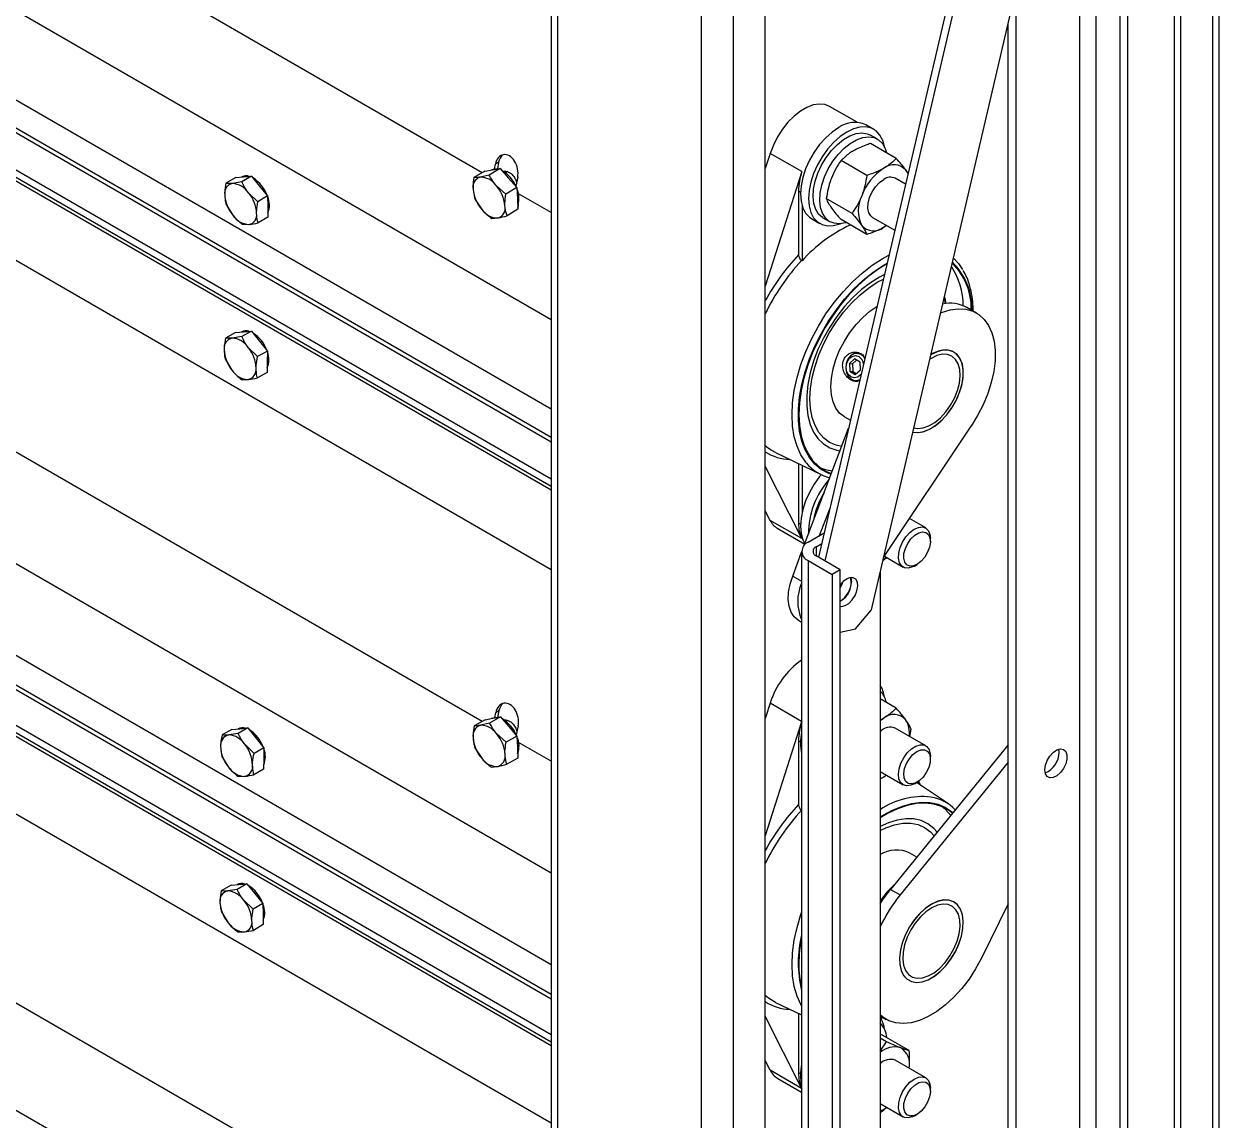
# Model space of a CAD drawing. Header units: millimetres. Extents: x -361 to 14022, y -1822 to 1455.
# Drawn here: x 4030.4 to 4046.94, y 878.18 to 893.34 of the extents above; entities that cross this region are included whole.
import ezdxf

# ---------------------------------------------------------------- set-up
doc = ezdxf.new("R2010")
doc.units = ezdxf.units.MM

msp = doc.modelspace()

# ---------------------------------------------------------------- linework, layer by layer
at = {"color": 7, "linetype": 'Continuous', "lineweight": 25}
for p, q in [((4037.697955, 889.250781), (3975.234603, 925.310107)), ((4037.697955, 888.014532), (3975.249491, 924.065263)), ((4037.697955, 887.562231), (3975.130388, 923.681718)), ((4037.697955, 887.626542), (3975.174702, 923.720448)), ((4037.697955, 886.944881), (3975.283441, 922.976013)), ((4037.697955, 887.047996), (3975.284352, 923.078602)), ((4037.697955, 886.894385), (3975.239249, 922.951028)), ((4037.697955, 885.796456), (3975.229543, 921.858703)), ((4037.697955, 881.599208), (3975.19244, 917.682874)), ((4037.697955, 880.332793), (3975.181245, 916.422921)), ((4037.697955, 879.857326), (3975.047014, 916.024944)), ((4037.697955, 879.922532), (3975.091041, 916.064734)), ((4037.697955, 879.364134), (3975.215331, 915.434585)), ((4037.697955, 879.211755), (3975.172353, 915.307016)), ((4037.697955, 879.263475), (3975.216543, 915.333226)), ((4037.697955, 878.139979), (3975.18526, 914.227789)), ((4037.697955, 874.042709), (3975.234603, 910.102034)), ((4046.849289, 904.292018), (4046.849289, 822.127599)), ((4046.940819, 822.255163), (4046.940819, 904.419582)), ((4046.318959, 904.087916), (4046.318959, 821.923497)), ((4046.407348, 904.036891), (4046.407348, 821.872471)), ((4037.697955, 901.740743), (4037.697955, 819.576324)), ((4037.789484, 819.44876), (4037.789484, 901.613179)), ((4040.662105, 818.555814), (4040.662105, 900.720233)), ((4039.778222, 818.300686), (4039.778222, 900.465105)), ((4040.220163, 818.300686), (4040.220163, 900.465105)), ((4045.235788, 899.282492), (4045.235788, 836.919187)), ((4045.67773, 836.791623), (4045.67773, 899.154928)), ((4045.567245, 899.091146), (4045.567245, 836.727842)), ((4044.340315, 898.571766), (4041.397613, 885.967804)), ((4044.428704, 898.520741), (4041.486002, 885.916779)), ((4042.129471, 885.241969), (4045.211459, 898.442509)), ((4036.744077, 891.286035), (4025.762227, 897.625722)), ((4044.130934, 836.408932), (4044.130934, 893.814486)), ((4044.020449, 836.472714), (4044.020449, 893.341263)), ((4041.930789, 891.983684), (4041.551781, 892.202481)), ((4042.164026, 891.885123), (4042.053541, 891.948904)), ((4042.211525, 891.75306), (4042.118717, 891.806637)), ((4040.729137, 891.553829), (4040.662105, 891.343493)), ((4041.16666, 891.301252), (4040.729137, 891.553829)), ((4042.474255, 891.483976), (4042.117567, 891.689888)), ((4036.913764, 891.340323), (4036.926436, 891.405413)), ((4036.972184, 891.432547), (4036.926436, 891.405413)), ((4036.972184, 891.432547), (4036.954072, 891.339511)), ((4042.066007, 891.2483), (4041.709318, 891.454212)), ((4033.334155, 891.220234), (4033.199225, 891.140204)), ((4033.334155, 891.220234), (4033.443766, 891.229602)), ((4033.419551, 891.228256), (4033.418126, 891.22741)), ((4033.553376, 891.238969), (4033.418446, 891.158938)), ((4033.443766, 891.229602), (4033.553376, 891.238969)), ((4033.553376, 891.238969), (4033.664737, 891.102038)), ((4036.781355, 891.308145), (4036.629853, 891.218285)), ((4036.841526, 891.255053), (4036.715955, 891.224964)), ((4036.781355, 891.308145), (4036.887191, 891.326529)), ((4036.993028, 891.344913), (4036.841526, 891.255053)), ((4036.87329, 891.326512), (4036.867573, 891.323121)), ((4036.887191, 891.326529), (4036.993028, 891.344913)), ((4036.993028, 891.344913), (4037.107658, 891.213154)), ((4037.077948, 891.302566), (4037.059493, 891.29162)), ((4037.107658, 891.213154), (4037.222287, 891.081396)), ((4037.235795, 891.226824), (4037.211169, 891.100332)), ((4041.16666, 891.301252), (4040.662105, 889.718048)), ((4042.636651, 891.274759), (4042.607895, 891.320531)), ((4033.418446, 891.158938), (4033.289101, 891.137866)), ((4033.664737, 891.102038), (4033.776097, 890.965107)), ((4037.070785, 890.991536), (4036.936421, 891.11159)), ((4037.222287, 891.081396), (4037.070785, 890.991536)), ((4037.222287, 891.081396), (4037.23108, 890.931254)), ((4042.602159, 891.127026), (4042.457946, 891.210278)), ((4033.641166, 890.885076), (4033.510072, 891.010302)), ((4033.776097, 890.965107), (4033.641166, 890.885076)), ((4033.776097, 890.965107), (4033.777847, 890.818809)), ((4036.647439, 890.918001), (4036.742334, 890.774537)), ((4037.23108, 890.931254), (4037.239873, 890.781112)), ((4037.697955, 890.735373), (4037.246197, 890.996167)), ((4041.121725, 891.034035), (4041.121725, 890.151574)), ((4041.861883, 890.722191), (4041.505194, 890.928103)), ((4033.202724, 890.847608), (4033.29435, 890.698972)), ((4033.777847, 890.818809), (4033.779596, 890.672511)), ((4037.239873, 890.781112), (4037.088371, 890.691252)), ((4041.170338, 890.831036), (4041.170338, 890.068184)), ((4033.425445, 890.573746), (4033.515321, 890.571408)), ((4033.779596, 890.672511), (4033.644666, 890.59248)), ((4036.876698, 890.654484), (4036.9628, 890.661163)), ((4041.303602, 890.649831), (4041.414087, 890.586049)), ((4041.459396, 890.664535), (4041.552204, 890.610958)), ((4042.066007, 890.431759), (4041.709318, 890.637671)), ((4042.145472, 890.668998), (4042.453681, 890.491072)), ((4042.337895, 890.557914), (4042.301709, 890.531368)), ((4042.340644, 890.556327), (4042.301709, 890.531368)), ((4041.170338, 890.068184), (4041.163187, 890.07285)), ((4036.743419, 883.69818), (4025.763522, 890.036739)), ((4043.585151, 889.345538), (4043.452569, 889.422076)), ((4033.329706, 889.075691), (4033.194769, 888.999401)), ((4033.329706, 889.075691), (4033.440849, 889.085945)), ((4033.417656, 889.084578), (4033.416023, 889.083655)), ((4033.551992, 889.0962), (4033.417056, 889.01991)), ((4033.440849, 889.085945), (4033.551992, 889.0962)), ((4033.551992, 889.0962), (4033.66182, 888.958382)), ((4033.417056, 889.01991), (4033.286177, 888.998498)), ((4033.66182, 888.958382), (4033.771647, 888.820563)), ((4033.636711, 888.744273), (4033.507148, 888.870934)), ((4033.771647, 888.820563), (4033.636711, 888.744273)), ((4033.771647, 888.820563), (4033.770332, 888.672489)), ((4033.192138, 888.703253), (4033.28223, 888.554277)), ((4033.770332, 888.672489), (4033.769016, 888.524416)), ((4041.896298, 888.710968), (4041.824879, 888.647634)), ((4041.824879, 888.647634), (4041.830007, 888.54011)), ((4041.824879, 888.647634), (4041.867937, 888.643784)), ((4041.925008, 888.694395), (4041.867937, 888.643784)), ((4041.867937, 888.643784), (4041.873065, 888.53626)), ((4041.972845, 888.666779), (4041.896298, 888.710968)), ((4041.977973, 888.559255), (4041.972845, 888.666779)), ((4042.954747, 888.719089), (4042.939029, 888.709407)), ((4033.411793, 888.427616), (4033.503201, 888.426713)), ((4033.769016, 888.524416), (4033.63408, 888.448126)), ((4041.830007, 888.54011), (4041.906554, 888.49592)), ((4041.830007, 888.54011), (4041.873065, 888.53626)), ((4041.873065, 888.53626), (4041.920902, 888.508644)), ((4041.906554, 888.49592), (4041.977973, 888.559255)), ((4041.755813, 887.911837), (4041.840131, 887.863161)), ((4041.201834, 886.134938), (4041.814744, 887.754425)), ((4042.298568, 885.966232), (4043.511296, 887.783121)), ((4040.804022, 887.415927), (4040.744323, 887.44907)), ((4040.804022, 887.415927), (4041.435052, 887.110785)), ((4041.121725, 887.262298), (4041.121725, 886.440993)), ((4041.16666, 886.225657), (4040.662105, 887.226315)), ((4041.170338, 887.23879), (4041.170338, 886.587864)), ((4040.729137, 886.478234), (4040.662105, 886.611175)), ((4041.413776, 886.268092), (4041.554595, 886.640177)), ((4041.16666, 886.225657), (4040.729137, 886.478234)), ((4042.880973, 886.373028), (4042.656564, 886.502576)), ((4040.833089, 886.364493), (4041.207016, 886.14863)), ((4041.256095, 886.177065), (4041.476127, 886.304086)), ((4041.366581, 886.113283), (4041.441704, 886.156651)), ((4042.945706, 886.187703), (4042.945706, 886.229952)), ((4041.040608, 885.708933), (4041.164566, 886.036466)), ((4041.164566, 886.049501), (4041.164566, 823.686196)), ((4041.256095, 885.921937), (4041.587552, 885.730591)), ((4041.256095, 885.921937), (4041.256095, 823.558633)), ((4041.698037, 885.794373), (4041.366581, 885.985719)), ((4042.288274, 885.922144), (4042.339165, 885.964139)), ((4042.308851, 885.981639), (4042.568498, 885.831748)), ((4041.698037, 885.794373), (4041.587552, 885.730591)), ((4041.698037, 823.431069), (4041.698037, 885.794373)), ((4042.250464, 885.760197), (4042.250464, 824.260233)), ((4042.724772, 885.84724), (4042.761358, 885.868368)), ((4041.587552, 885.730591), (4041.587552, 823.367287)), ((4041.118962, 885.097398), (4041.164566, 885.071071)), ((4041.908108, 884.980016), (4042.129471, 885.241969)), ((4041.698037, 884.934335), (4041.908108, 884.980016)), ((4040.729137, 883.949792), (4040.662105, 883.739456)), ((4042.474255, 883.87994), (4042.250464, 884.009132)), ((4036.917642, 883.753668), (4036.931194, 883.817582)), ((4036.976945, 883.843448), (4036.931194, 883.817582)), ((4036.976945, 883.843448), (4036.95785, 883.753396)), ((4033.503225, 883.607722), (4033.368289, 883.531432)), ((4033.392082, 883.597467), (4033.503225, 883.607722)), ((4033.503225, 883.607722), (4033.613053, 883.469903)), ((4036.784099, 883.721179), (4036.632591, 883.63552)), ((4036.847619, 883.674231), (4036.72037, 883.643717)), ((4036.784099, 883.721179), (4036.891613, 883.740535)), ((4036.999127, 883.75989), (4036.847619, 883.674231)), ((4036.878886, 883.740584), (4036.872811, 883.73715)), ((4036.891613, 883.740535), (4036.999127, 883.75989)), ((4036.999127, 883.75989), (4037.112373, 883.62733)), ((4037.083293, 883.712556), (4037.067348, 883.703542)), ((4037.112373, 883.62733), (4037.225618, 883.49477)), ((4037.240553, 883.638993), (4037.213951, 883.513533)), ((4041.164566, 883.690646), (4040.662105, 882.114012)), ((4042.301709, 883.743872), (4042.250464, 883.716841)), ((4042.880973, 883.362034), (4042.457946, 883.606242)), ((4033.280939, 883.587212), (4033.146003, 883.510922)), ((4033.368289, 883.531432), (4033.237411, 883.510019)), ((4033.280939, 883.587212), (4033.392082, 883.597467)), ((4033.368889, 883.596099), (4033.367256, 883.595176)), ((4033.613053, 883.469903), (4033.722881, 883.332084)), ((4037.07411, 883.409111), (4036.941129, 883.530513)), ((4037.225618, 883.49477), (4037.07411, 883.409111)), ((4037.225618, 883.49477), (4037.231351, 883.342855)), ((4042.659644, 883.489804), (4042.678379, 883.589508)), ((4033.587945, 883.255794), (4033.458382, 883.382455)), ((4033.722881, 883.332084), (4033.587945, 883.255794)), ((4033.722881, 883.332084), (4033.721565, 883.184011)), ((4036.644056, 883.33169), (4036.737567, 883.187972)), ((4037.231351, 883.342855), (4037.237083, 883.19094)), ((4037.697955, 883.147138), (4037.247589, 883.407129)), ((4041.121725, 883.429999), (4041.121725, 882.547538)), ((4044.020449, 883.372179), (4042.393595, 881.374069)), ((4044.727555, 883.270643), (4044.722512, 883.31297)), ((4033.143371, 883.214775), (4033.233464, 883.065798)), ((4033.721565, 883.184011), (4033.720249, 883.035937)), ((4037.237083, 883.19094), (4037.085575, 883.105281)), ((4044.020449, 883.132802), (4042.526178, 881.297531)), ((4042.945706, 883.176708), (4042.945706, 883.218957)), ((4033.720249, 883.035937), (4033.585313, 882.959647)), ((4036.870548, 883.06657), (4036.958326, 883.074768)), ((4042.250464, 883.004351), (4042.568498, 882.820753)), ((4042.337895, 882.953878), (4042.301709, 882.927331)), ((4042.340644, 882.952291), (4042.301709, 882.927331)), ((4033.363027, 882.939137), (4033.454435, 882.938234)), ((4042.301709, 882.927331), (4042.257166, 882.903836)), ((4042.724771, 882.836245), (4042.761358, 882.857373)), ((4043.195277, 882.555878), (4042.755997, 882.854277)), ((4042.780341, 882.869467), (4042.804671, 882.821213)), ((4036.744077, 876.077962), (4025.762227, 882.417649)), ((4042.758252, 881.821943), (4042.661989, 881.877514)), ((4033.269302, 881.434826), (4033.134372, 881.354795)), ((4033.353593, 881.373529), (4033.224248, 881.352457)), ((4033.269302, 881.434826), (4033.378913, 881.444193)), ((4033.354698, 881.442848), (4033.353273, 881.442002)), ((4033.488523, 881.45356), (4033.353593, 881.373529)), ((4033.378913, 881.444193), (4033.488523, 881.45356)), ((4033.488523, 881.45356), (4033.599884, 881.316629)), ((4033.599884, 881.316629), (4033.711244, 881.179699)), ((4042.393595, 881.374069), (4042.526178, 881.297531)), ((4033.576313, 881.099668), (4033.445219, 881.224894)), ((4033.711244, 881.179699), (4033.576313, 881.099668)), ((4033.711244, 881.179699), (4033.712994, 881.033401)), ((4044.020449, 881.172972), (4043.65312, 880.42529)), ((4033.137871, 881.062199), (4033.229497, 880.913563)), ((4033.712994, 881.033401), (4033.714743, 880.887103)), ((4033.714743, 880.887103), (4033.579813, 880.807072)), ((4033.360591, 880.788338), (4033.450468, 880.786)), ((4040.804022, 879.81189), (4040.744323, 879.845034)), ((4040.804022, 879.81189), (4041.164566, 879.637545)), ((4041.121725, 879.658262), (4041.121725, 878.836957)), ((4041.164566, 878.625773), (4040.662105, 879.622278)), ((4042.250464, 879.625327), (4042.335253, 879.57638)), ((4042.250464, 879.613475), (4042.261307, 879.619068)), ((4042.25655, 879.586588), (4042.288663, 879.603275)), ((4042.296441, 879.351022), (4042.250464, 879.370678)), ((4042.339221, 879.265304), (4042.250464, 879.316543)), ((4042.65313, 879.145111), (4042.296441, 879.351022)), ((4042.250464, 879.139262), (4042.339221, 879.265304)), ((4040.729137, 878.874197), (4040.662105, 879.007139)), ((4042.880973, 878.768992), (4042.457946, 879.0132)), ((4040.833089, 878.760457), (4041.164566, 878.5691)), ((4042.945706, 878.583666), (4042.945706, 878.625915)), ((4042.250464, 878.411308), (4042.568498, 878.227711)), ((4042.724772, 878.243203), (4042.761358, 878.264331))]:
    msp.add_line(p, q, dxfattribs=at)
at = {"color": 8, "linetype": 'Continuous', "lineweight": 25}
for p, q in [((4045.014818, 836.919187), (4045.014818, 897.600269)), ((4041.121725, 891.034035), (4041.148683, 891.018472)), ((4041.148683, 886.42543), (4041.121725, 886.440993)), ((4041.366581, 886.113283), (4041.366581, 885.985719)), ((4041.040608, 885.708933), (4041.164566, 885.637373)), ((4041.164566, 883.698425), (4040.729137, 883.949792)), ((4041.121725, 883.429999), (4041.148683, 883.414436)), ((4042.270683, 879.613655), (4042.250464, 879.603127)), ((4041.164566, 878.62283), (4040.729137, 878.874197)), ((4041.148683, 878.821394), (4041.121725, 878.836957))]:
    msp.add_line(p, q, dxfattribs=at)
at = {"color": 7, "linetype": 'Continuous', "lineweight": 25, "flags": 128}
for points in [[(4041.551781, 892.202481), (4041.486777, 892.228373), (4041.409464, 892.235984), (4041.325409, 892.223217), (4041.237224, 892.190469), (4041.147647, 892.138758), (4041.059461, 892.069689), (4040.975406, 891.985408), (4040.898094, 891.888534), (4040.829924, 891.782075), (4040.773016, 891.669339), (4040.729137, 891.553829)], [(4041.678571, 891.911773), (4041.58648, 891.849307), (4041.497188, 891.77013), (4041.413406, 891.67665), (4041.337682, 891.571706), (4041.272315, 891.458488), (4041.219292, 891.340434), (4041.180224, 891.221133), (4041.156298, 891.104209), (4041.148241, 890.993215), (4041.156298, 890.891523), (4041.180224, 890.802223), (4041.219292, 890.728029), (4041.272315, 890.671194), (4041.303602, 890.649831)], [(4042.3123, 891.637429), (4042.31133, 891.643431), (4042.287404, 891.732731), (4042.248336, 891.806925), (4042.195313, 891.86376), (4042.129946, 891.901507), (4042.054222, 891.919021), (4041.97044, 891.91577), (4041.881147, 891.891851), (4041.789057, 891.847992)], [(4041.789057, 891.847992), (4041.696966, 891.785525), (4041.607673, 891.706348), (4041.523892, 891.612868), (4041.448167, 891.507924), (4041.3828, 891.394706), (4041.329777, 891.276652), (4041.290709, 891.157351), (4041.266783, 891.040427), (4041.258726, 890.929433), (4041.266783, 890.827741), (4041.290709, 890.738441), (4041.329777, 890.664247), (4041.3828, 890.607412), (4041.448167, 890.569665), (4041.523892, 890.552151), (4041.607673, 890.555402), (4041.696966, 890.579321), (4041.702733, 890.581514)], [(4041.459396, 890.664535), (4041.454814, 890.667255), (4041.400108, 890.714147), (4041.35902, 890.779294), (4041.332987, 890.860416), (4041.32292, 890.954672), (4041.329173, 891.058763), (4041.351527, 891.169045), (4041.389197, 891.281656), (4041.440867, 891.392654), (4041.504727, 891.498153), (4041.578541, 891.59446), (4041.659725, 891.678203), (4041.745437, 891.74645), (4041.832676, 891.796812), (4041.918388, 891.827526), (4041.999572, 891.837516), (4042.073386, 891.826433), (4042.118717, 891.806637)], [(4041.778952, 890.597472), (4041.77232, 890.595435), (4041.689812, 890.58053), (4041.614028, 890.586683), (4041.547621, 890.613678), (4041.492916, 890.66057), (4041.451827, 890.725717), (4041.425794, 890.806839), (4041.415728, 890.901095), (4041.421981, 891.005186), (4041.444334, 891.115468), (4041.482005, 891.228079), (4041.533675, 891.339077), (4041.597535, 891.444576), (4041.671349, 891.540883), (4041.752533, 891.624626), (4041.838245, 891.692873), (4041.925484, 891.743235), (4042.011196, 891.773949), (4042.09238, 891.783939), (4042.166194, 891.772856), (4042.230054, 891.741088), (4042.281723, 891.689746), (4042.319394, 891.620629), (4042.336597, 891.563445)], [(4036.87329, 891.326512), (4036.917758, 891.340791), (4036.954072, 891.339511)], [(4042.607895, 891.320531), (4042.62835, 891.284442), (4042.635084, 891.268045)], [(4042.145472, 890.668998), (4042.121182, 890.688271), (4042.093497, 890.733989), (4042.081253, 890.794958), (4042.08536, 890.866658), (4042.105512, 890.94377), (4042.140215, 891.020576), (4042.186896, 891.091379), (4042.242092, 891.150928), (4042.301709, 891.194807)], [(4043.264797, 890.104711), (4043.332842, 890.031272), (4043.389702, 889.947975)], [(4042.344923, 890.025251), (4042.217275, 889.946822), (4042.08242, 889.846582), (4041.950654, 889.73052), (4041.823696, 889.600149), (4041.703199, 889.457169), (4041.590736, 889.303443), (4041.487771, 889.140975), (4041.395648, 888.971885), (4041.315567, 888.798375), (4041.248573, 888.622708), (4041.195538, 888.447174), (4041.157154, 888.274062), (4041.133922, 888.105628), (4041.126144, 887.944068)], [(4042.310259, 889.876778), (4042.240201, 889.841845), (4042.115132, 889.765013), (4041.991603, 889.670639), (4041.871641, 889.560273), (4041.757218, 889.435727), (4041.650211, 889.299046), (4041.552378, 889.152475), (4041.465325, 888.998419), (4041.390482, 888.83941), (4041.329077, 888.678056), (4041.282119, 888.517009), (4041.250378, 888.358912), (4041.234376, 888.206362), (4041.234376, 888.061863), (4041.250378, 887.927788), (4041.282119, 887.806338), (4041.329077, 887.699508), (4041.390482, 887.609051), (4041.465325, 887.536454), (4041.552378, 887.482908), (4041.650211, 887.449292), (4041.702, 887.440226)], [(4043.156782, 889.476796), (4043.143373, 889.538277), (4043.137578, 889.559817)], [(4043.165085, 889.477685), (4043.153495, 889.528033), (4043.140539, 889.572499)], [(4041.755813, 887.911837), (4041.755776, 887.911858), (4041.690471, 887.962455), (4041.63793, 888.031131), (4041.599449, 888.116195), (4041.575975, 888.215553), (4041.568086, 888.326759), (4041.575975, 888.447073), (4041.599449, 888.573534), (4041.63793, 888.703028), (4041.690471, 888.832365), (4041.755776, 888.958362), (4041.832239, 889.077916), (4041.917977, 889.188083), (4042.010878, 889.28615), (4042.108656, 889.369703), (4042.20729, 889.435752)], [(4043.087803, 889.346623), (4043.101693, 889.352171), (4043.218461, 889.388202), (4043.330478, 889.40353), (4043.435683, 889.397875), (4043.53214, 889.371341), (4043.618075, 889.324415), (4043.691906, 889.257961), (4043.752275, 889.173202), (4043.798072, 889.071696), (4043.828455, 888.955312), (4043.842863, 888.82619), (4043.841032, 888.686707), (4043.822997, 888.539428), (4043.789087, 888.387063), (4043.739928, 888.232415), (4043.676424, 888.078329), (4043.599743, 887.92764), (4043.511296, 887.783121)], [(4042.040362, 888.720776), (4042.029781, 888.735969), (4041.988433, 888.772451), (4041.939089, 888.788325), (4041.887701, 888.781675), (4041.840467, 888.753306), (4041.803085, 888.706637), (4041.780062, 888.647298), (4041.774176, 888.582447), (4041.786137, 888.519904), (4041.814502, 888.467215), (4041.85585, 888.430733)], [(4041.989378, 888.502408), (4041.981025, 888.491902), (4041.939844, 888.46007), (4041.892814, 888.450065), (4041.847095, 888.463411), (4041.809647, 888.498076), (4041.786172, 888.548782), (4041.780243, 888.607811), (4041.792764, 888.666174), (4041.821827, 888.714987), (4041.863008, 888.746819), (4041.910038, 888.756824), (4041.955757, 888.743477), (4041.955757, 888.743477)], [(4042.703226, 887.699433), (4042.763099, 887.692421), (4042.84152, 887.702872), (4042.92423, 887.733566), (4043.008241, 887.783395), (4043.090515, 887.850557), (4043.16808, 887.932625), (4043.238131, 888.026633), (4043.298137, 888.129183), (4043.345929, 888.236569), (4043.379781, 888.344909), (4043.398467, 888.450288), (4043.401313, 888.548897), (4043.388217, 888.637172), (4043.359651, 888.711922), (4043.316648, 888.770447), (4043.260762, 888.81063), (4043.194013, 888.83102), (4043.118813, 888.830879), (4043.037881, 888.810213), (4042.954141, 888.769768), (4042.954141, 888.769768)], [(4042.703226, 887.699433), (4042.707557, 887.698404), (4042.780746, 887.693009), (4042.860422, 887.708214), (4042.943703, 887.74347), (4043.027581, 887.797502), (4043.109024, 887.868358), (4043.185088, 887.953476), (4043.253023, 888.04978), (4043.310376, 888.15379), (4043.355072, 888.261746), (4043.385497, 888.369746), (4043.400551, 888.473888), (4043.399689, 888.570407), (4043.382943, 888.655814), (4043.350918, 888.727023), (4043.304771, 888.781461), (4043.246171, 888.817159)], [(4042.717154, 887.759091), (4042.771962, 887.749698), (4042.846347, 887.757165), (4042.925393, 887.78534), (4043.005865, 887.83307), (4043.084467, 887.8984), (4043.157981, 887.978656), (4043.223399, 888.070552), (4043.278041, 888.170326), (4043.31967, 888.273893), (4043.346584, 888.377013), (4043.357678, 888.475465), (4043.3525, 888.565217), (4043.331261, 888.642596), (4043.294831, 888.704432), (4043.244701, 888.748196), (4043.182924, 888.772095), (4043.112029, 888.77515), (4043.034917, 888.757237), (4042.954747, 888.719089), (4042.954747, 888.719089)], [(4041.126144, 887.944068), (4041.133922, 887.791487), (4041.157154, 887.649877), (4041.195538, 887.521081), (4041.248573, 887.40678), (4041.315567, 887.308463), (4041.395648, 887.227413), (4041.487771, 887.164685), (4041.576782, 887.12566)], [(4041.435664, 887.110489), (4041.413406, 887.083608), (4041.337681, 886.978664), (4041.272315, 886.865446), (4041.219292, 886.747392), (4041.180224, 886.628091), (4041.156298, 886.511167), (4041.148241, 886.400173), (4041.156298, 886.298481), (4041.180224, 886.209181), (4041.208239, 886.151862)], [(4041.422272, 887.206481), (4041.507531, 887.177046), (4041.590269, 887.161298)], [(4042.724772, 885.84724), (4042.698501, 885.833879), (4042.640278, 885.817836), (4042.588319, 885.822898), (4042.546478, 885.848688), (4042.517857, 885.893294), (4042.504579, 885.953407), (4042.507629, 886.024569), (4042.526781, 886.101503), (4042.560615, 886.178503), (4042.60662, 886.249858), (4042.661386, 886.310275), (4042.72085, 886.355274), (4042.780602, 886.381518), (4042.836211, 886.38706), (4042.883552, 886.371489), (4042.919114, 886.335961), (4042.940261, 886.283109), (4042.945706, 886.229952)], [(4042.945469, 886.176774), (4042.934534, 886.108264), (4042.908208, 886.037354), (4042.868832, 885.970347), (4042.819903, 885.913195), (4042.76577, 885.870976), (4042.711242, 885.847442), (4042.661164, 885.844685), (4042.619987, 885.862948), (4042.591368, 885.90061), (4042.577851, 885.954323), (4042.580637, 886.019316), (4042.599478, 886.089813), (4042.6327, 886.15955), (4042.677351, 886.222332), (4042.729465, 886.272578), (4042.784409, 886.305826), (4042.837302, 886.31912), (4042.883445, 886.311279), (4042.918737, 886.283001), (4042.940043, 886.236797), (4042.945469, 886.176774)], [(4042.340644, 885.963285), (4042.3341, 885.958742), (4042.290603, 885.932115)], [(4041.118962, 885.097398), (4041.115506, 885.099434), (4041.060433, 885.145768), (4041.018655, 885.210086), (4040.991581, 885.290221), (4040.980122, 885.383471), (4040.984664, 885.486696), (4041.005055, 885.596415), (4041.040608, 885.708933)], [(4041.698037, 885.290487), (4041.716729, 885.288402), (4041.765343, 885.298974), (4041.816241, 885.330039), (4041.863908, 885.378233), (4041.903178, 885.438332), (4041.929797, 885.503823), (4041.940879, 885.56761), (4041.935224, 885.622781), (4041.913444, 885.663356), (4041.877899, 885.68494), (4041.832442, 885.685192), (4041.832442, 885.685192)], [(4041.698037, 885.541678), (4041.723588, 885.596423), (4041.732557, 885.624435)], [(4041.842273, 885.686906), (4041.844336, 885.681575), (4041.852717, 885.628416)], [(4036.878886, 883.740584), (4036.922308, 883.754258), (4036.95785, 883.753396)], [(4042.250464, 883.709978), (4042.255561, 883.713739), (4042.301709, 883.743872)], [(4042.724771, 882.836245), (4042.675896, 882.814341), (4042.619564, 882.806266), (4042.571033, 882.819337), (4042.5339, 882.852586), (4042.510922, 882.903546), (4042.5038, 882.968437), (4042.513065, 883.042448), (4042.538028, 883.120089), (4042.576839, 883.195602), (4042.626618, 883.263386), (4042.683674, 883.318414), (4042.743776, 883.356605), (4042.802465, 883.375127), (4042.85539, 883.372605), (4042.898624, 883.349227), (4042.928962, 883.306727), (4042.928962, 883.306727)], [(4042.931735, 883.249943), (4042.944917, 883.195939), (4042.941785, 883.130769), (4042.92262, 883.060222), (4042.889123, 882.990569), (4042.844271, 882.927997), (4042.792049, 882.878067), (4042.737097, 882.845214), (4042.684299, 882.832359), (4042.638345, 882.840643), (4042.603318, 882.869331), (4042.582332, 882.915872), (4042.57725, 882.976133), (4042.588524, 883.044758), (4042.615153, 883.115649), (4042.65477, 883.182509), (4042.703855, 883.239395), (4042.758047, 883.281254), (4042.812531, 883.304366), (4042.862465, 883.306677), (4042.903412, 883.287983), (4042.931735, 883.249943)], [(4042.928962, 883.306727), (4042.944154, 883.248257), (4042.945706, 883.218957)], [(4044.528682, 883.028272), (4044.537063, 883.091107), (4044.561297, 883.15681), (4044.598759, 883.21826), (4044.64539, 883.268799), (4044.696135, 883.302949), (4044.745495, 883.31701), (4044.788123, 883.309458), (4044.819398, 883.281112), (4044.835931, 883.235043), (4044.835931, 883.176244), (4044.819398, 883.111086), (4044.788123, 883.04663), (4044.745495, 882.989862), (4044.696135, 882.946932), (4044.64539, 882.922493), (4044.598759, 882.919194), (4044.561297, 882.937391), (4044.537063, 882.975113), (4044.528682, 883.028272)], [(4042.301709, 882.927331), (4042.255561, 882.904183), (4042.250464, 882.90206)], [(4043.251259, 882.427456), (4043.198498, 882.468085), (4043.100794, 882.52133), (4042.992904, 882.555117), (4042.876234, 882.569008), (4042.752304, 882.562821), (4042.622731, 882.536636), (4042.489203, 882.490796), (4042.353461, 882.425897), (4042.250464, 882.3647)], [(4043.227544, 882.39833), (4043.153833, 882.479574), (4043.106015, 882.519089)], [(4043.038622, 882.166294), (4042.991507, 882.218913), (4042.910392, 882.282114), (4042.817758, 882.325785), (4042.715128, 882.349208), (4042.604185, 882.351998), (4042.486751, 882.33411), (4042.364755, 882.295838), (4042.250464, 882.243292)], [(4042.250464, 881.175332), (4042.293389, 881.240218), (4042.393595, 881.374069)], [(4042.624228, 880.133439), (4042.684637, 880.10088), (4042.755004, 880.08849), (4042.832788, 880.096718), (4042.915178, 880.125266), (4042.999194, 880.173102), (4043.081801, 880.238498), (4043.160014, 880.31909), (4043.231004, 880.411965), (4043.292207, 880.513766), (4043.341411, 880.620815), (4043.376837, 880.729241), (4043.397204, 880.835126), (4043.401777, 880.934644), (4043.39039, 881.024197), (4043.363456, 881.100548), (4043.321946, 881.160939), (4043.267363, 881.203186), (4043.201677, 881.225763), (4043.127264, 881.227854), (4043.046813, 881.209382), (4042.963232, 881.171016), (4042.879541, 881.114142), (4042.798766, 881.040816), (4042.723825, 880.953688), (4042.657428, 880.855907), (4042.601973, 880.751008), (4042.559466, 880.64278), (4042.531443, 880.535137), (4042.518916, 880.431969), (4042.522338, 880.337003), (4042.541586, 880.253674), (4042.575963, 880.184992), (4042.624228, 880.133439)], [(4042.96476, 881.171883), (4042.881044, 881.115328), (4042.800189, 881.042279), (4042.725117, 880.955375), (4042.658542, 880.857757), (4042.60287, 880.752954), (4042.560112, 880.644752), (4042.531815, 880.537063), (4042.519001, 880.433779), (4042.522133, 880.338634), (4042.541098, 880.255064), (4042.575211, 880.186092), (4042.623238, 880.13421), (4042.683444, 880.101293), (4042.753653, 880.088531), (4042.831326, 880.096385), (4042.913658, 880.124572), (4042.997672, 880.172071), (4043.080332, 880.237168), (4043.15865, 880.317508), (4043.229795, 880.410189), (4043.291197, 880.51186), (4043.340636, 880.618847), (4043.376325, 880.727283), (4043.396974, 880.833249), (4043.401837, 880.932915), (4043.390738, 881.022679), (4043.364078, 881.099297), (4043.322822, 881.159999), (4043.268459, 881.202591), (4043.202955, 881.225535), (4043.128678, 881.228), (4043.048311, 881.209898), (4042.96476, 881.171883)], [(4042.964304, 881.120588), (4042.884158, 881.065873), (4042.807126, 880.994498), (4042.73636, 880.909385), (4042.674759, 880.814019), (4042.624844, 880.712305), (4042.588658, 880.608405), (4042.567683, 880.506574), (4042.562778, 880.410981), (4042.574144, 880.32554), (4042.601315, 880.253748), (4042.643179, 880.198545), (4042.698022, 880.16219), (4042.763598, 880.146173), (4042.837224, 880.151148), (4042.915884, 880.176912), (4042.996359, 880.222411), (4043.075353, 880.285781), (4043.149633, 880.364428), (4043.216158, 880.455133), (4043.272204, 880.554182), (4043.315476, 880.657519), (4043.344204, 880.760915), (4043.35721, 880.860136), (4043.353963, 880.95112), (4043.334596, 881.030142), (4043.2999, 881.093967), (4043.251297, 881.139982), (4043.190777, 881.166303), (4043.120817, 881.171853), (4043.044282, 881.156404), (4042.964304, 881.120588)], [(4043.65312, 880.42529), (4043.572487, 880.276289), (4043.48059, 880.134327), (4043.379118, 880.002018), (4043.26994, 879.881794), (4043.155063, 879.775868), (4043.036601, 879.686189), (4042.916733, 879.614406), (4042.797666, 879.56184), (4042.681588, 879.529458), (4042.570636, 879.517857), (4042.466852, 879.527248), (4042.372144, 879.55746), (4042.288255, 879.607937), (4042.250464, 879.640884)], [(4042.724772, 878.243203), (4042.698501, 878.229842), (4042.640278, 878.2138), (4042.588319, 878.218861), (4042.546478, 878.244651), (4042.517857, 878.289257), (4042.504579, 878.349371), (4042.507629, 878.420533), (4042.526781, 878.497467), (4042.560615, 878.574467), (4042.60662, 878.645821), (4042.661386, 878.706239), (4042.72085, 878.751238), (4042.780602, 878.777482), (4042.836211, 878.783024), (4042.883552, 878.767453), (4042.919114, 878.731924), (4042.940261, 878.679072), (4042.945706, 878.625915)], [(4042.945469, 878.572737), (4042.934534, 878.504227), (4042.908208, 878.433318), (4042.868832, 878.36631), (4042.819903, 878.309158), (4042.76577, 878.26694), (4042.711242, 878.243406), (4042.661164, 878.240648), (4042.619987, 878.258912), (4042.591368, 878.296574), (4042.577851, 878.350287), (4042.580637, 878.41528), (4042.599478, 878.485777), (4042.6327, 878.555514), (4042.677351, 878.618295), (4042.729465, 878.668542), (4042.784409, 878.701789), (4042.837302, 878.715083), (4042.883445, 878.707243), (4042.918737, 878.678965), (4042.940043, 878.632761), (4042.945469, 878.572737)]]:
    msp.add_lwpolyline(points, dxfattribs=at)
at = {"color": 8, "linetype": 'Continuous', "lineweight": 25, "flags": 128}
for points in [[(4041.228804, 887.275216), (4041.223006, 887.282423), (4041.155424, 887.384614), (4041.101957, 887.502805), (4041.063279, 887.635508), (4041.039876, 887.781055), (4041.032043, 887.937616), (4041.039876, 888.103221), (4041.063279, 888.275789), (4041.101957, 888.453148), (4041.155424, 888.63307), (4041.223006, 888.81329), (4041.303855, 888.991543), (4041.396953, 889.165587), (4041.50113, 889.333233), (4041.615075, 889.492374), (4041.737356, 889.641007), (4041.866436, 889.777263), (4042.000689, 889.89943), (4042.13843, 890.005971), (4042.277924, 890.095546), (4042.373192, 890.14633)], [(4041.572358, 887.113971), (4041.53212, 887.129268), (4041.433684, 887.182911), (4041.346795, 887.255457), (4041.272585, 887.345961), (4041.212022, 887.453242), (4041.165894, 887.575902), (4041.134805, 887.712341), (4041.119158, 887.860781), (4041.119158, 888.019288), (4041.134805, 888.185794), (4041.165894, 888.358129), (4041.212022, 888.534046), (4041.272585, 888.711251), (4041.346795, 888.887436), (4041.433684, 889.060302), (4041.53212, 889.227597), (4041.640819, 889.387139), (4041.758364, 889.536849), (4041.883223, 889.674775), (4042.013768, 889.799118), (4042.148297, 889.908258), (4042.285057, 890.000771), (4042.347692, 890.037111)], [(4041.718791, 887.500891), (4041.642676, 887.517696), (4041.551202, 887.557525), (4041.470982, 887.616845), (4041.403387, 887.694642), (4041.349576, 887.789584), (4041.310467, 887.900047), (4041.286731, 888.024141), (4041.278774, 888.159743), (4041.286731, 888.304532), (4041.310467, 888.45603), (4041.349576, 888.611647), (4041.403387, 888.768719), (4041.470982, 888.924558), (4041.551202, 889.076499), (4041.642676, 889.221941), (4041.743838, 889.358396), (4041.852957, 889.483529), (4041.968167, 889.595199), (4042.087495, 889.691495), (4042.208901, 889.770771), (4042.296164, 889.816409)], [(4040.744323, 887.44907), (4040.707574, 887.47421), (4040.662105, 887.511281)], [(4042.771989, 882.863866), (4042.781923, 882.849812), (4042.79777, 882.825901)], [(4042.250464, 882.375048), (4042.285057, 882.396735), (4042.422264, 882.471417), (4042.55813, 882.527293), (4042.690884, 882.563635), (4042.818794, 882.579968), (4042.940194, 882.576081), (4043.053501, 882.552024), (4043.157238, 882.50811), (4043.250051, 882.444913), (4043.259154, 882.437153)], [(4042.250464, 882.189655), (4042.330307, 882.227632), (4042.449636, 882.269109), (4042.564846, 882.290457), (4042.673965, 882.291311), (4042.775127, 882.271655), (4042.866601, 882.231826), (4042.946821, 882.172506), (4042.99816, 882.116599)], [(4041.164566, 879.764391), (4041.155424, 879.780578), (4041.101957, 879.898768), (4041.063279, 880.031471), (4041.039876, 880.177019), (4041.032043, 880.333579), (4041.039876, 880.499185), (4041.063279, 880.671752), (4041.101957, 880.849112), (4041.155424, 881.029033), (4041.164566, 881.055775)], [(4040.744323, 879.845034), (4040.707574, 879.870173), (4040.662105, 879.907245)]]:
    msp.add_lwpolyline(points, dxfattribs=at)
at = {"color": 7, "linetype": 'Continuous', "lineweight": 25}
for centre, radius, start, end in [((4041.898207, 891.605654), 0.376761, 65.6515204, 125.658938), ((4042.440803, 891.177655), 0.219848, 40.5327959, 129.2481681), ((4033.479705, 891.119869), 0.12396, 69.9370339, 119.0296317), ((4033.31855, 890.806142), 0.481209, 20.2238943, 58.0161973), ((4036.757643, 891.088755), 0.142446, 107.0172725, 193.1127913), ((4036.718395, 890.958664), 0.266312, 35.0462316, 90.5249314), ((4036.783475, 890.913437), 0.467092, 21.8944344, 60.1520331), ((4042.011838, 891.02174), 0.890198, 161.7002328, 179.2086331), ((4042.715581, 890.701699), 0.767383, 122.6379706, 159.7728862), ((4042.393079, 891.06872), 0.155713, 65.381028, 125.9294305), ((4033.313153, 891.005998), 0.134043, 100.3370645, 190.2264623), ((4033.270138, 890.849849), 0.288641, 33.7722361, 86.2331404), ((4037.11334, 891.104941), 0.496802, 185.602765, 221.6870472), ((4036.565416, 890.781186), 0.496802, 5.602765, 41.6870472), ((4036.952419, 890.940248), 0.30138, 340.4672708, 26.2360128), ((4033.664146, 891.010853), 0.483755, 183.3955817, 220.1438852), ((4033.140276, 890.698421), 0.483755, 3.3955817, 40.1438852), ((4033.52148, 890.841787), 0.279172, 337.2142046, 24.156204), ((4042.40382, 890.76288), 0.456484, 153.4364295, 206.5635705), ((4033.491268, 890.703275), 0.134043, 280.3370645, 10.2264623), ((4036.96036, 890.927464), 0.266312, 215.0462316, 270.5249314), ((4036.921112, 890.797373), 0.142446, 287.0172725, 13.1127913), ((4033.534283, 890.859425), 0.288641, 213.7722361, 266.2331404), ((4042.68185, 888.728224), 2.019941, 114.6954101, 138.442918), ((4042.162615, 890.701621), 0.219848, 220.5327959, 309.2481681), ((4042.402171, 889.441453), 0.998762, 0.3371412, 33.2210681), ((4042.643899, 889.411572), 0.867621, 358.4581192, 45.8438943), ((4043.218159, 888.990811), 0.490854, 61.4742052, 102.3528088), ((4033.477363, 888.973005), 0.126545, 71.510323, 118.153237), ((4033.321693, 888.67299), 0.46942, 19.5554709, 57.5471594), ((4033.312157, 888.860941), 0.139989, 100.6953232, 188.5331771), ((4033.270493, 888.716159), 0.282774, 33.1850043, 86.8203722), ((4033.650083, 888.857437), 0.476678, 182.0759805, 219.4930678), ((4033.139295, 888.567774), 0.476678, 2.0759805, 39.4930678), ((4033.510214, 888.699922), 0.283127, 336.3520258, 22.6298248), ((4041.874097, 888.620241), 0.147836, 6.7080907, 56.470273), ((4043.149244, 888.490234), 0.340991, 73.4859397, 125.1442475), ((4033.477221, 888.56427), 0.139989, 280.6953232, 8.5331771), ((4033.518886, 888.709051), 0.282774, 213.1850043, 266.8203722), ((4041.916312, 888.535334), 0.120818, 239.970822, 297.4665694), ((4041.697229, 887.651636), 0.600927, 218.7848806, 256.2981455), ((4042.386595, 886.297009), 1.126276, 138.1606943, 180.3800761), ((4042.358636, 886.307591), 1.041703, 147.773123, 170.7676473), ((4040.965349, 886.589744), 0.26121, 205.2710534, 239.5799876), ((4041.601225, 886.428697), 0.479658, 178.5310213, 205.0431203), ((4041.30451, 886.049501), 0.136442, 110.7834208, 249.2165792), ((4041.390788, 886.049501), 0.068221, 110.7834208, 249.2165792), ((4041.716561, 885.358719), 0.606025, 155.6223635, 204.3776365), ((4041.559252, 885.616902), 0.291551, 298.426072, 13.892914), ((4041.907371, 885.446284), 0.250382, 107.4130358, 146.7262507), ((4041.520958, 885.641348), 0.332011, 302.232324, 357.7676758), ((4041.811229, 883.616442), 1.132274, 124.8282709, 162.8779923), ((4041.895531, 883.973245), 0.421087, 8.2120912, 32.5525986), ((4042.039909, 883.904306), 0.301761, 10.5213275, 45.7529196), ((4042.440803, 883.573619), 0.219848, 40.5327959, 129.2481681), ((4033.428597, 883.484526), 0.126545, 71.510323, 118.153237), ((4036.764221, 883.50178), 0.148557, 107.1682905, 191.3879794), ((4036.725678, 883.382216), 0.261556, 34.5400061, 91.1628643), ((4036.79405, 883.337867), 0.455454, 21.2794767, 59.7350548), ((4042.011838, 883.417704), 0.890198, 161.7002328, 179.2086331), ((4042.392269, 883.428394), 0.189588, 69.7312735, 138.4140732), ((4042.313783, 883.540781), 0.342604, 352.0796688, 30.8556371), ((4033.263391, 883.372462), 0.139989, 100.6953232, 188.5331771), ((4033.221726, 883.227681), 0.282774, 33.1850043, 86.8203722), ((4033.272926, 883.184512), 0.46942, 19.5554709, 57.5471594), ((4037.105769, 883.509086), 0.488556, 184.3009171, 221.0921177), ((4036.572927, 883.209399), 0.488556, 4.3009171, 41.0921177), ((4036.949434, 883.356545), 0.30459, 339.5606698, 24.7612011), ((4041.849982, 883.398603), 0.701804, 167.5935824, 192.4064176), ((4033.601317, 883.368958), 0.476678, 182.0759805, 219.4930678), ((4033.090529, 883.079295), 0.476678, 2.0759805, 39.4930678), ((4033.461447, 883.211443), 0.283127, 336.3520258, 22.6298248), ((4036.953018, 883.336269), 0.261556, 214.5400061, 271.1628643), ((4036.914475, 883.216705), 0.148557, 287.1682905, 11.3879794), ((4044.419476, 883.272061), 0.308083, 291.7673456, 359.7363322), ((4033.470119, 883.220573), 0.282774, 213.1850043, 266.8203722), ((4033.428455, 883.075791), 0.139989, 280.6953232, 8.5331771), ((4042.858198, 882.058644), 0.600604, 43.9678962, 80.9252219), ((4042.477137, 881.482665), 0.435977, 64.9129538, 121.3269137), ((4033.414851, 881.334461), 0.12396, 69.9370339, 119.0296317), ((4033.2483, 881.22059), 0.134043, 100.3370645, 190.2264623), ((4033.205285, 881.06444), 0.288641, 33.7722361, 86.2331404), ((4033.253697, 881.020734), 0.481209, 20.2238943, 58.0161973), ((4043.415168, 880.416066), 1.410354, 132.9767104, 145.6720845), ((4044.188758, 879.949297), 2.140539, 140.9603937, 154.8929419), ((4033.599292, 881.225445), 0.483755, 183.3955817, 220.1438852), ((4033.075423, 880.913012), 0.483755, 3.3955817, 40.1438852), ((4033.456627, 881.056378), 0.279172, 337.2142046, 24.156204), ((4033.46943, 881.074017), 0.288641, 213.7722361, 266.2331404), ((4033.426415, 880.917867), 0.134043, 280.3370645, 10.2264623), ((4043.057558, 880.325452), 1.931469, 168.5443686, 179.5675193), ((4042.39387, 880.325451), 1.26781, 179.3410723, 194.1572918), ((4042.011905, 879.294686), 0.333285, 4.9779962, 44.2928594), ((4041.886398, 879.378305), 0.430397, 8.2886417, 29.6829399), ((4042.453382, 878.897505), 0.298873, 75.5911555, 132.7610641), ((4042.39769, 878.959398), 0.262124, 347.021728, 60.2516745), ((4042.393595, 878.830061), 0.194115, 70.6394301, 137.5059198), ((4040.965349, 878.985708), 0.26121, 205.2710534, 239.5799876), ((4041.601225, 878.82466), 0.479658, 178.5310213, 205.0431203), ((4041.849982, 878.805561), 0.701804, 167.5935786, 192.4064214), ((4042.069078, 878.74072), 0.468261, 292.7903538, 305.4466327)]:
    msp.add_arc(centre, radius, start, end, dxfattribs=at)
at = {"color": 8, "linetype": 'Continuous', "lineweight": 25}
for centre, radius, start, end in [((4043.393924, 888.018433), 3.116597, 136.8079893, 151.2276213), ((4043.406235, 888.006286), 3.04991, 137.3450293, 154.1240876), ((4042.619858, 889.405215), 0.901001, 358.5753496, 45.4895717), ((4041.021874, 887.982624), 0.662926, 237.1324945, 268.3193747), ((4042.835936, 881.630842), 1.02757, 83.4625697, 124.7337583), ((4043.393924, 880.414397), 3.116597, 136.8079893, 151.2276213), ((4043.406235, 880.40225), 3.04991, 137.3450293, 154.1240876), ((4042.719748, 880.362212), 1.602333, 166.0658994, 193.9341006), ((4041.021874, 880.378588), 0.662926, 237.1324945, 268.3193747)]:
    msp.add_arc(centre, radius, start, end, dxfattribs=at)
at = {"color": 7, "linetype": 'Continuous', "lineweight": 25}
for centre, major_axis, ratio, start_param, end_param in [((4037.081115, 891.316118), (-0.051828, 0.217876), 0.692818262, 4.132742217, 7.274334871), ((4037.126864, 891.343253), (-0.051828, 0.217876), 0.692818262, 0.380645587, 0.991149564), ((4037.085358, 890.961364), (-0.146068, 0.166997), 0.401133331, 3.265743668, 3.747277055), ((4037.085874, 883.728287), (-0.045582, 0.219415), 0.701630723, 4.153173117, 7.294765771), ((4037.131624, 883.754153), (-0.045582, 0.219415), 0.701630723, 0.384768137, 1.011580464), ((4037.082683, 883.369228), (-0.143133, 0.16959), 0.418043607, 3.345872095, 3.747933614)]:
    msp.add_ellipse(centre, major_axis=major_axis, ratio=ratio, start_param=start_param, end_param=end_param, dxfattribs=at)
for points, knots in [([(4041.881864, 891.59028), (4041.863772, 891.579294), (4041.796425, 891.538401), (4041.746114, 891.489775), (4041.709318, 891.454212)], [0, 0, 0, 0, 0.268633605, 1, 1, 1, 1]), ([(4042.117567, 891.689888), (4042.095663, 891.682747), (4042.010618, 891.655022), (4041.936725, 891.617866), (4041.881864, 891.59028)], [0, 0, 0, 0, 0.2575513451, 1, 1, 1, 1]), ([(4041.709318, 891.454212), (4041.683917, 891.416586), (4041.632648, 891.340644), (4041.594783, 891.253403), (4041.575678, 891.209387)], [0, 0, 0, 0, 0.495457963, 1, 1, 1, 1]), ([(4042.474255, 891.483976), (4042.461885, 891.471332), (4042.413858, 891.422236), (4042.349495, 891.379579), (4042.301709, 891.347908)], [0, 0, 0, 0, 0.257551345, 1, 1, 1, 1]), ([(4042.607895, 891.320531), (4042.605438, 891.323994), (4042.586833, 891.350226), (4042.545394, 891.403354), (4042.498112, 891.456939), (4042.474255, 891.483976)], [0, 0, 0, 0, 0.070085768, 0.530782234, 1, 1, 1, 1]), ([(4036.629853, 891.218285), (4036.62401, 891.175459), (4036.616404, 891.119707), (4036.618439, 891.068346), (4036.618911, 891.056438)], [0, 0, 0, 0, 0.768150728, 1, 1, 1, 1]), ([(4036.715955, 891.224964), (4036.713466, 891.22454), (4036.678007, 891.218499), (4036.653054, 891.218388), (4036.629853, 891.218285)], [0, 0, 0, 0, 0.0702005767, 1, 1, 1, 1]), ([(4036.936421, 891.11159), (4036.933724, 891.114725), (4036.895295, 891.159385), (4036.867433, 891.208959), (4036.841526, 891.255053)], [0, 0, 0, 0, 0.070200577, 1, 1, 1, 1]), ([(4037.038206, 891.303356), (4037.043928, 891.305098), (4037.06651, 891.311972), (4037.110924, 891.298694), (4037.160145, 891.263575), (4037.198458, 891.213196), (4037.21455, 891.173479), (4037.221885, 891.155375)], [0, 0, 0, 0, 0.084740002, 0.334440793, 0.571670894, 0.80476487, 1, 1, 1, 1]), ([(4042.066007, 891.2483), (4042.058257, 891.200483), (4042.042617, 891.103974), (4042.011315, 891.012944), (4041.995523, 890.967016)], [0, 0, 0, 0, 0.495457963, 1, 1, 1, 1]), ([(4042.301709, 891.347908), (4042.28268, 891.337464), (4042.211842, 891.298585), (4042.127611, 891.269541), (4042.066007, 891.2483)], [0, 0, 0, 0, 0.268633605, 1, 1, 1, 1]), ([(4033.199225, 891.140204), (4033.191597, 891.098351), (4033.181668, 891.043867), (4033.18132, 890.993807), (4033.18124, 890.982201)], [0, 0, 0, 0, 0.768150727, 1, 1, 1, 1]), ([(4033.289101, 891.137866), (4033.286522, 891.137655), (4033.249789, 891.134659), (4033.223587, 891.137532), (4033.199225, 891.140204)], [0, 0, 0, 0, 0.070200577, 1, 1, 1, 1]), ([(4033.510072, 891.010302), (4033.507451, 891.01356), (4033.470127, 891.059966), (4033.443347, 891.111252), (4033.418446, 891.158938)], [0, 0, 0, 0, 0.070200577, 1, 1, 1, 1]), ([(4036.618911, 891.056438), (4036.623747, 891.017806), (4036.629875, 890.968843), (4036.644379, 890.926859), (4036.647439, 890.918001)], [0, 0, 0, 0, 0.788999238, 1, 1, 1, 1]), ([(4041.575678, 891.209387), (4041.573297, 891.20313), (4041.555262, 891.155747), (4041.527617, 891.062737), (4041.512714, 890.973254), (4041.505194, 890.928103)], [0, 0, 0, 0, 0.070085768, 0.530782234, 1, 1, 1, 1]), ([(4033.18124, 890.982201), (4033.184194, 890.944596), (4033.187937, 890.896934), (4033.200148, 890.856202), (4033.202724, 890.847608)], [0, 0, 0, 0, 0.788999238, 1, 1, 1, 1]), ([(4033.623182, 890.727073), (4033.623262, 890.738679), (4033.62361, 890.78874), (4033.633539, 890.843224), (4033.641166, 890.885076)], [0, 0, 0, 0, 0.231849273, 1, 1, 1, 1]), ([(4037.059844, 890.829689), (4037.059372, 890.841597), (4037.057336, 890.892958), (4037.064943, 890.94871), (4037.070785, 890.991536)], [0, 0, 0, 0, 0.231849273, 1, 1, 1, 1]), ([(4041.505194, 890.928103), (4041.512943, 890.909614), (4041.528584, 890.872298), (4041.559885, 890.824987), (4041.575678, 890.801116)], [0, 0, 0, 0, 0.495457963, 1, 1, 1, 1]), ([(4041.995523, 890.967016), (4041.993066, 890.960803), (4041.97446, 890.913749), (4041.933021, 890.828702), (4041.88574, 890.757911), (4041.861883, 890.722191)], [0, 0, 0, 0, 0.070085768, 0.530782234, 1, 1, 1, 1]), ([(4033.644666, 890.59248), (4033.642089, 890.601075), (4033.629879, 890.641806), (4033.626135, 890.689468), (4033.623182, 890.727073)], [0, 0, 0, 0, 0.211000762, 1, 1, 1, 1]), ([(4036.742334, 890.774537), (4036.745071, 890.771426), (4036.784061, 890.727099), (4036.832064, 890.689471), (4036.876698, 890.654484)], [0, 0, 0, 0, 0.070200577, 1, 1, 1, 1]), ([(4037.088371, 890.691252), (4037.085311, 890.700111), (4037.070807, 890.742094), (4037.064679, 890.791057), (4037.059844, 890.829689)], [0, 0, 0, 0, 0.211000762, 1, 1, 1, 1]), ([(4041.575678, 890.801116), (4041.578135, 890.797653), (4041.596741, 890.771421), (4041.638179, 890.718293), (4041.685461, 890.664708), (4041.709318, 890.637671)], [0, 0, 0, 0, 0.070085768, 0.530782234, 1, 1, 1, 1]), ([(4041.861883, 890.722191), (4041.887284, 890.693512), (4041.938552, 890.635629), (4041.976418, 890.584528), (4041.995523, 890.558745)], [0, 0, 0, 0, 0.495457963, 1, 1, 1, 1]), ([(4033.29435, 890.698972), (4033.297009, 890.695737), (4033.334895, 890.649664), (4033.381817, 890.610324), (4033.425445, 890.573746)], [0, 0, 0, 0, 0.0702005767, 1, 1, 1, 1]), ([(4033.515321, 890.571408), (4033.517939, 890.571642), (4033.555234, 890.574971), (4033.601576, 890.584044), (4033.644666, 890.59248)], [0, 0, 0, 0, 0.070200577, 1, 1, 1, 1]), ([(4036.9628, 890.661163), (4036.965329, 890.661611), (4037.001349, 890.667985), (4037.046443, 890.680042), (4037.088371, 890.691252)], [0, 0, 0, 0, 0.070200577, 1, 1, 1, 1]), ([(4041.995523, 890.558745), (4041.997904, 890.555325), (4042.015939, 890.529424), (4042.043584, 890.484258), (4042.058487, 890.449365), (4042.066007, 890.431759)], [0, 0, 0, 0, 0.070085768, 0.530782234, 1, 1, 1, 1]), ([(4042.301709, 890.531368), (4042.28268, 890.520923), (4042.211842, 890.482044), (4042.127611, 890.453001), (4042.066007, 890.431759)], [0, 0, 0, 0, 0.268633605, 1, 1, 1, 1]), ([(4041.121725, 890.151574), (4041.121726, 890.151296), (4041.121753, 890.144443), (4041.123892, 890.129712), (4041.132438, 890.107596), (4041.145154, 890.088204), (4041.156248, 890.0775), (4041.162198, 890.073513), (4041.163187, 890.07285)], [0, 0, 0, 0, 0.010435875, 0.257269957, 0.505111444, 0.740717732, 0.95688425, 1, 1, 1, 1]), ([(4043.539204, 889.372063), (4043.538865, 889.392387), (4043.537674, 889.463911), (4043.525107, 889.580699), (4043.495714, 889.716999), (4043.455177, 889.836632), (4043.417896, 889.903848), (4043.400782, 889.934703)], [0, 0, 0, 0, 0.09353696, 0.329176268, 0.564946185, 0.800288371, 1, 1, 1, 1]), ([(4033.194769, 888.999401), (4033.186365, 888.957322), (4033.175424, 888.902544), (4033.17404, 888.851909), (4033.173718, 888.840169)], [0, 0, 0, 0, 0.7681507272, 1, 1, 1, 1]), ([(4033.286177, 888.998498), (4033.283562, 888.998266), (4033.246311, 888.994961), (4033.219603, 888.997262), (4033.194769, 888.999401)], [0, 0, 0, 0, 0.0702005767, 1, 1, 1, 1]), ([(4033.507148, 888.870934), (4033.504564, 888.874212), (4033.467758, 888.920911), (4033.441485, 888.972211), (4033.417056, 889.01991)], [0, 0, 0, 0, 0.070200577, 1, 1, 1, 1]), ([(4033.173718, 888.840169), (4033.175853, 888.802021), (4033.178559, 888.75367), (4033.189772, 888.712038), (4033.192138, 888.703253)], [0, 0, 0, 0, 0.788999238, 1, 1, 1, 1]), ([(4033.61566, 888.585042), (4033.615981, 888.596781), (4033.617366, 888.647416), (4033.628307, 888.702195), (4033.636711, 888.744273)], [0, 0, 0, 0, 0.231849273, 1, 1, 1, 1]), ([(4041.75922, 888.722706), (4041.771992, 888.739306), (4041.796779, 888.771524), (4041.849957, 888.798924), (4041.90871, 888.808945), (4041.969291, 888.795719), (4042.017047, 888.766786), (4042.03488, 888.73568), (4042.041248, 888.724573)], [0, 0, 0, 0, 0.166505111, 0.323143672, 0.497314605, 0.688311272, 0.888706413, 1, 1, 1, 1]), ([(4033.63408, 888.448126), (4033.631714, 888.45691), (4033.620501, 888.498543), (4033.617795, 888.546893), (4033.61566, 888.585042)], [0, 0, 0, 0, 0.211000762, 1, 1, 1, 1]), ([(4041.968484, 888.412916), (4041.958072, 888.408309), (4041.930614, 888.396161), (4041.88112, 888.401595), (4041.824958, 888.428913), (4041.77475, 888.480613), (4041.739837, 888.548983), (4041.728001, 888.622992), (4041.737999, 888.682959), (4041.753668, 888.712306), (4041.75922, 888.722706)], [0, 0, 0, 0, 0.083930668, 0.221331221, 0.368003668, 0.517767286, 0.666240039, 0.806619574, 0.931471536, 1, 1, 1, 1]), ([(4033.28223, 888.554277), (4033.284854, 888.551021), (4033.322222, 888.50464), (4033.368637, 888.464727), (4033.411793, 888.427616)], [0, 0, 0, 0, 0.070200577, 1, 1, 1, 1]), ([(4033.503201, 888.426713), (4033.505856, 888.426967), (4033.543668, 888.430589), (4033.590519, 888.439676), (4033.63408, 888.448126)], [0, 0, 0, 0, 0.070200577, 1, 1, 1, 1]), ([(4042.474255, 883.87994), (4042.461885, 883.867295), (4042.413858, 883.8182), (4042.349495, 883.775543), (4042.301709, 883.743872)], [0, 0, 0, 0, 0.257551345, 1, 1, 1, 1]), ([(4042.607895, 883.716494), (4042.605438, 883.719958), (4042.586833, 883.746189), (4042.545394, 883.799318), (4042.498112, 883.852902), (4042.474255, 883.87994)], [0, 0, 0, 0, 0.070085768, 0.530782234, 1, 1, 1, 1]), ([(4036.632591, 883.63552), (4036.625973, 883.592468), (4036.617356, 883.536423), (4036.618357, 883.484488), (4036.618588, 883.472447)], [0, 0, 0, 0, 0.768150728, 1, 1, 1, 1]), ([(4036.72037, 883.643717), (4036.717841, 883.64327), (4036.681815, 883.636892), (4036.656308, 883.636181), (4036.632591, 883.63552)], [0, 0, 0, 0, 0.0702005767, 1, 1, 1, 1]), ([(4036.941129, 883.530513), (4036.938464, 883.533666), (4036.900503, 883.578589), (4036.873099, 883.628149), (4036.847619, 883.674231)], [0, 0, 0, 0, 0.0702005767, 1, 1, 1, 1]), ([(4037.046366, 883.714909), (4037.050531, 883.716121), (4037.071845, 883.722324), (4037.114705, 883.708956), (4037.163784, 883.674057), (4037.201844, 883.623245), (4037.217538, 883.583031), (4037.224762, 883.564519)], [0, 0, 0, 0, 0.061915042, 0.316839721, 0.559032816, 0.797003256, 1, 1, 1, 1]), ([(4042.678379, 883.589508), (4042.67063, 883.607997), (4042.654989, 883.645313), (4042.623688, 883.692624), (4042.607895, 883.716494)], [0, 0, 0, 0, 0.495457963, 1, 1, 1, 1]), ([(4033.146003, 883.510922), (4033.137599, 883.468844), (4033.126658, 883.414065), (4033.125273, 883.36343), (4033.124952, 883.35169)], [0, 0, 0, 0, 0.768150727, 1, 1, 1, 1]), ([(4033.237411, 883.510019), (4033.234796, 883.509787), (4033.197545, 883.506483), (4033.170836, 883.508783), (4033.146003, 883.510922)], [0, 0, 0, 0, 0.0702005767, 1, 1, 1, 1]), ([(4033.458382, 883.382455), (4033.455798, 883.385733), (4033.418991, 883.432432), (4033.392718, 883.483733), (4033.368289, 883.531432)], [0, 0, 0, 0, 0.070200577, 1, 1, 1, 1]), ([(4036.618588, 883.472447), (4036.622606, 883.433272), (4036.627698, 883.383622), (4036.641206, 883.340738), (4036.644056, 883.33169)], [0, 0, 0, 0, 0.788999238, 1, 1, 1, 1]), ([(4033.124952, 883.35169), (4033.127087, 883.313542), (4033.129793, 883.265192), (4033.141006, 883.223559), (4033.143371, 883.214775)], [0, 0, 0, 0, 0.788999238, 1, 1, 1, 1]), ([(4037.060107, 883.246038), (4037.059875, 883.258079), (4037.058875, 883.310014), (4037.067492, 883.366059), (4037.07411, 883.409111)], [0, 0, 0, 0, 0.231849273, 1, 1, 1, 1]), ([(4033.566894, 883.096563), (4033.567215, 883.108303), (4033.568599, 883.158937), (4033.57954, 883.213716), (4033.587945, 883.255794)], [0, 0, 0, 0, 0.2318492728, 1, 1, 1, 1]), ([(4036.737567, 883.187972), (4036.740271, 883.184841), (4036.778793, 883.140236), (4036.826339, 883.102063), (4036.870548, 883.06657)], [0, 0, 0, 0, 0.070200577, 1, 1, 1, 1]), ([(4037.085575, 883.105281), (4037.082725, 883.114329), (4037.069217, 883.157212), (4037.064125, 883.206863), (4037.060107, 883.246038)], [0, 0, 0, 0, 0.2110007622, 1, 1, 1, 1]), ([(4033.233464, 883.065798), (4033.236087, 883.062542), (4033.273455, 883.016161), (4033.31987, 882.976248), (4033.363027, 882.939137)], [0, 0, 0, 0, 0.070200577, 1, 1, 1, 1]), ([(4033.454435, 882.938234), (4033.457089, 882.938489), (4033.494902, 882.94211), (4033.541752, 882.951198), (4033.585313, 882.959647)], [0, 0, 0, 0, 0.070200577, 1, 1, 1, 1]), ([(4033.585313, 882.959647), (4033.582947, 882.968432), (4033.571735, 883.010064), (4033.569029, 883.058415), (4033.566894, 883.096563)], [0, 0, 0, 0, 0.211000762, 1, 1, 1, 1]), ([(4036.958326, 883.074768), (4036.960894, 883.075237), (4036.997481, 883.081932), (4037.04313, 883.094031), (4037.085575, 883.105281)], [0, 0, 0, 0, 0.070200577, 1, 1, 1, 1]), ([(4041.121725, 882.547538), (4041.121726, 882.54726), (4041.121753, 882.540406), (4041.123892, 882.525675), (4041.132438, 882.50356), (4041.145154, 882.484168), (4041.156248, 882.473464), (4041.162198, 882.469477), (4041.163187, 882.468814)], [0, 0, 0, 0, 0.010435875, 0.257269957, 0.505111444, 0.740717732, 0.95688425, 1, 1, 1, 1]), ([(4033.134372, 881.354795), (4033.126744, 881.312943), (4033.116815, 881.258459), (4033.116467, 881.208399), (4033.116387, 881.196792)], [0, 0, 0, 0, 0.768150727, 1, 1, 1, 1]), ([(4033.224248, 881.352457), (4033.221669, 881.352247), (4033.184936, 881.34925), (4033.158734, 881.352124), (4033.134372, 881.354795)], [0, 0, 0, 0, 0.070200577, 1, 1, 1, 1]), ([(4033.445219, 881.224894), (4033.442598, 881.228151), (4033.405274, 881.274558), (4033.378493, 881.325844), (4033.353593, 881.373529)], [0, 0, 0, 0, 0.070200577, 1, 1, 1, 1]), ([(4033.116387, 881.196792), (4033.11934, 881.159187), (4033.123084, 881.111525), (4033.135294, 881.070794), (4033.137871, 881.062199)], [0, 0, 0, 0, 0.788999238, 1, 1, 1, 1]), ([(4033.558328, 880.941665), (4033.558409, 880.953271), (4033.558756, 881.003331), (4033.568686, 881.057816), (4033.576313, 881.099668)], [0, 0, 0, 0, 0.231849273, 1, 1, 1, 1]), ([(4033.229497, 880.913563), (4033.232156, 880.910329), (4033.270042, 880.864256), (4033.316964, 880.824916), (4033.360591, 880.788338)], [0, 0, 0, 0, 0.070200577, 1, 1, 1, 1]), ([(4033.450468, 880.786), (4033.453086, 880.786233), (4033.490381, 880.789563), (4033.536723, 880.798636), (4033.579813, 880.807072)], [0, 0, 0, 0, 0.070200577, 1, 1, 1, 1]), ([(4033.579813, 880.807072), (4033.577236, 880.815666), (4033.565026, 880.856398), (4033.561282, 880.90406), (4033.558328, 880.941665)], [0, 0, 0, 0, 0.211000762, 1, 1, 1, 1]), ([(4042.527754, 879.186978), (4042.523996, 879.188424), (4042.495537, 879.199376), (4042.43552, 879.223697), (4042.371516, 879.251351), (4042.339221, 879.265304)], [0, 0, 0, 0, 0.070085768, 0.530782234, 1, 1, 1, 1]), ([(4042.65313, 879.145111), (4042.636466, 879.149775), (4042.602832, 879.159191), (4042.552931, 879.177659), (4042.527754, 879.186978)], [0, 0, 0, 0, 0.495457963, 1, 1, 1, 1]), ([(4042.652883, 878.900666), (4042.655902, 878.938578), (4042.66221, 879.017799), (4042.656242, 879.101478), (4042.65313, 879.145111)], [0, 0, 0, 0, 0.47857315, 1, 1, 1, 1]), ([(4042.250464, 878.288937), (4042.254608, 878.291636), (4042.28702, 878.31275), (4042.314873, 878.338043), (4042.339165, 878.360102)], [0, 0, 0, 0, 0.127848365, 1, 1, 1, 1])]:
    msp.add_open_spline(points, degree=3, knots=knots, dxfattribs=at)

doc.saveas('drawing.dxf')
